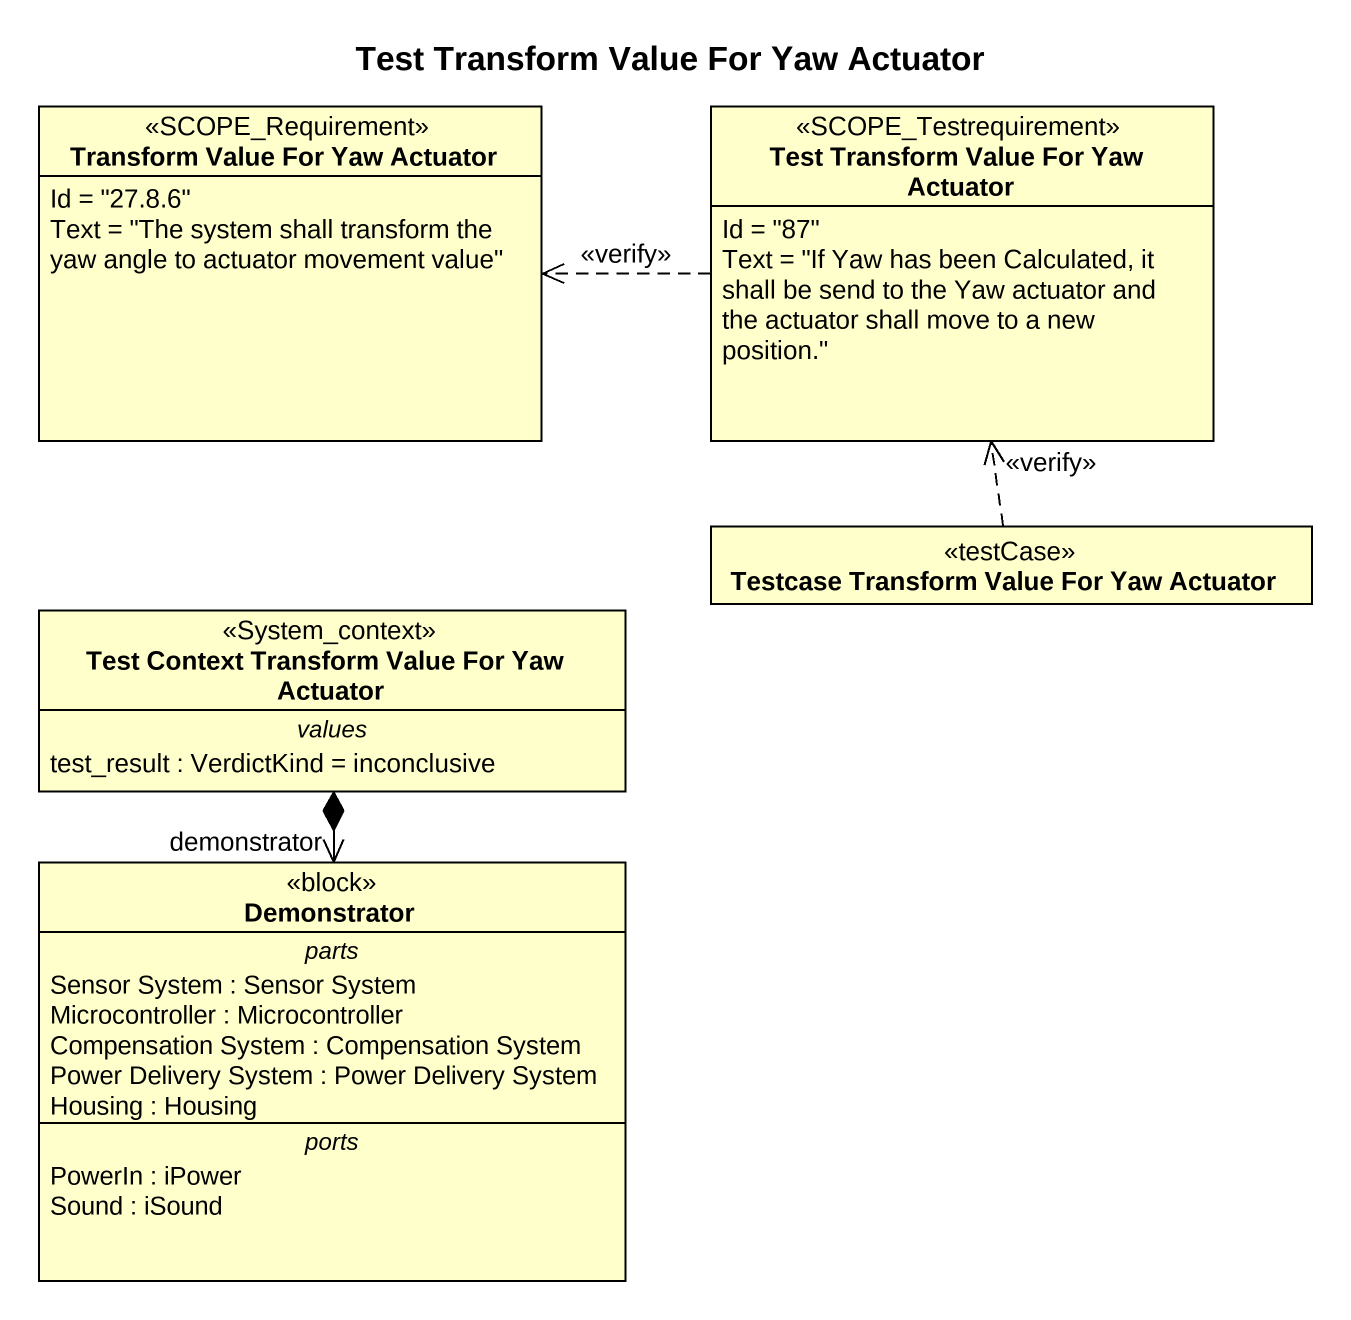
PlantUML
@startuml
title Test Transform Value For Yaw Actuator
hide circle
hide empty members
class "Transform Value For Yaw Actuator" as Transform_Value_For_Yaw <<SCOPE_Requirement>> {
  Id = "27.8.6"
  Text = "The system shall transform the yaw angle to actuator movement value"
}
class "Test Transform Value For Yaw Actuator" as Test_Transform_Value_For <<SCOPE_Testrequirement>> {
  Id = "87"
  Text = "If Yaw has been Calculated, it shall be send to the Yaw actuator and the actuator shall move to a new position."
}
class "Testcase Transform Value For Yaw Actuator" as Testcase_Transform_Value <<testCase>>
class "Test Context Transform Value For Yaw Actuator" as Test_Context_Transform <<System_context>> {
  -- values --
  test_result : VerdictKind = inconclusive
}
class Demonstrator <<block>> {
  -- parts --
  Sensor System : Sensor System
  Microcontroller : Microcontroller
  Compensation System : Compensation System
  Power Delivery System : Power Delivery System
  Housing : Housing
  -- ports --
  PowerIn : iPower
  Sound : iSound
}
Test_Transform_Value_For .left.> Transform_Value_For_Yaw : <<verify>>
Testcase_Transform_Value .up.> Test_Transform_Value_For : <<verify>>
Test_Context_Transform *--> "demonstrator" Demonstrator
@enduml
